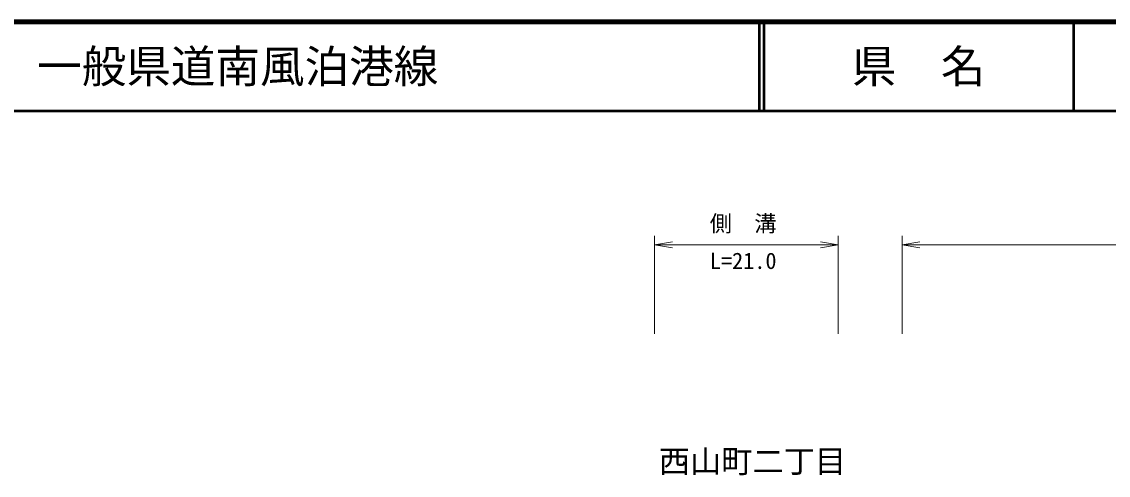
# Model space of a CAD drawing. Units: millimetres, scale not verified. Extents: x 40000 to 680000, y 20000 to 380000.
# Drawn here: x 215004 to 336900, y 329148 to 380000 of the extents above; entities that cross this region are included whole.
import ezdxf
from ezdxf.enums import TextEntityAlignment as Align

# ---------------------------------------------------------------- set-up
doc = ezdxf.new("R2010")
doc.units = ezdxf.units.MM
doc.header["$LTSCALE"] = 1000
doc.layers.add('M-BMK-HTXT', color=7, linetype='Continuous')
doc.layers.add('M-TTL-TXT', color=7, linetype='Continuous')
for name, color, linetype, lineweight in [('M-STR-HTXT', 7, 'Continuous', 13), ('M-TTL', 2, 'Continuous', 140), ('M-TTL-LINE', 7, 'Continuous', 50)]:
    doc.layers.add(name, color=color, linetype=linetype, lineweight=lineweight)
doc.styles.add('ＭＳ ゴシック', font='')
doc.styles.get('ＭＳ ゴシック').set_extended_font_data('MS Gothic')

# ---------------------------------------------------------------- blocks, each defined once
blk = doc.blocks.new('open_arrow')
at = {"color": 0, "linetype": 'Continuous', "lineweight": -2}
blk.add_lwpolyline([(7.5, 1.25), (0, 0), (7.5, -1.25)], dxfattribs=at)

msp = doc.modelspace()

# ---------------------------------------------------------------- linework, layer by layer
at = {"layer": 'M-STR-HTXT'}
for p, q in [((286000, 345000), (286000, 356000)), ((306612, 345000), (306612, 356000)), ((313768, 345000), (313768, 356000)), ((286000, 355000), (306612, 355000)), ((313768, 355000), (387626, 355000))]:
    msp.add_line(p, q, dxfattribs=at)
at = {"layer": 'M-TTL'}
msp.add_line((680000, 380000), (40000, 380000), dxfattribs=at)
at = {"layer": 'M-TTL-LINE'}
for p, q in [((297750, 380000), (297750, 370000)), ((298250, 380000), (298250, 370000)), ((333000, 380000), (333000, 370000)), ((40000, 370000), (680000, 370000))]:
    msp.add_line(p, q, dxfattribs=at)

# ---------------------------------------------------------------- block references
at = {"layer": 'M-STR-HTXT', "xscale": 267, "yscale": 267}
for p in [(286000, 355000), (313768, 355000)]:
    msp.add_blockref('open_arrow', p, dxfattribs=at)
at = {"layer": 'M-STR-HTXT', "xscale": 267, "yscale": 267, "rotation": 180}
msp.add_blockref('open_arrow', (306612, 355000), dxfattribs=at)

# ---------------------------------------------------------------- texts
at = {"layer": 'M-BMK-HTXT', "style": 'ＭＳ ゴシック'}
msp.add_text('西山町二丁目', height=2566, dxfattribs=at).set_placement((286483, 328658), align=Align.BOTTOM_LEFT)
at = {"layer": 'M-STR-HTXT', "style": 'ＭＳ ゴシック'}
msp.add_text('側\u3000溝', height=1833, dxfattribs=at).set_placement((292187, 355916), align=Align.BOTTOM_LEFT)
msp.add_text('L=21.0', height=1833, dxfattribs=at).set_placement((295943, 351730), align=Align.BOTTOM_CENTER)
at = {"layer": 'M-TTL-TXT', "style": 'ＭＳ ゴシック'}
msp.add_text('一般県道南風泊港線', height=3666, dxfattribs=at).set_placement((216734, 375000), align=Align.MIDDLE_LEFT)
msp.add_text('県\u3000名', height=3666, dxfattribs=at).set_placement((315625, 375000), align=Align.MIDDLE_CENTER)

doc.saveas('drawing.dxf')
